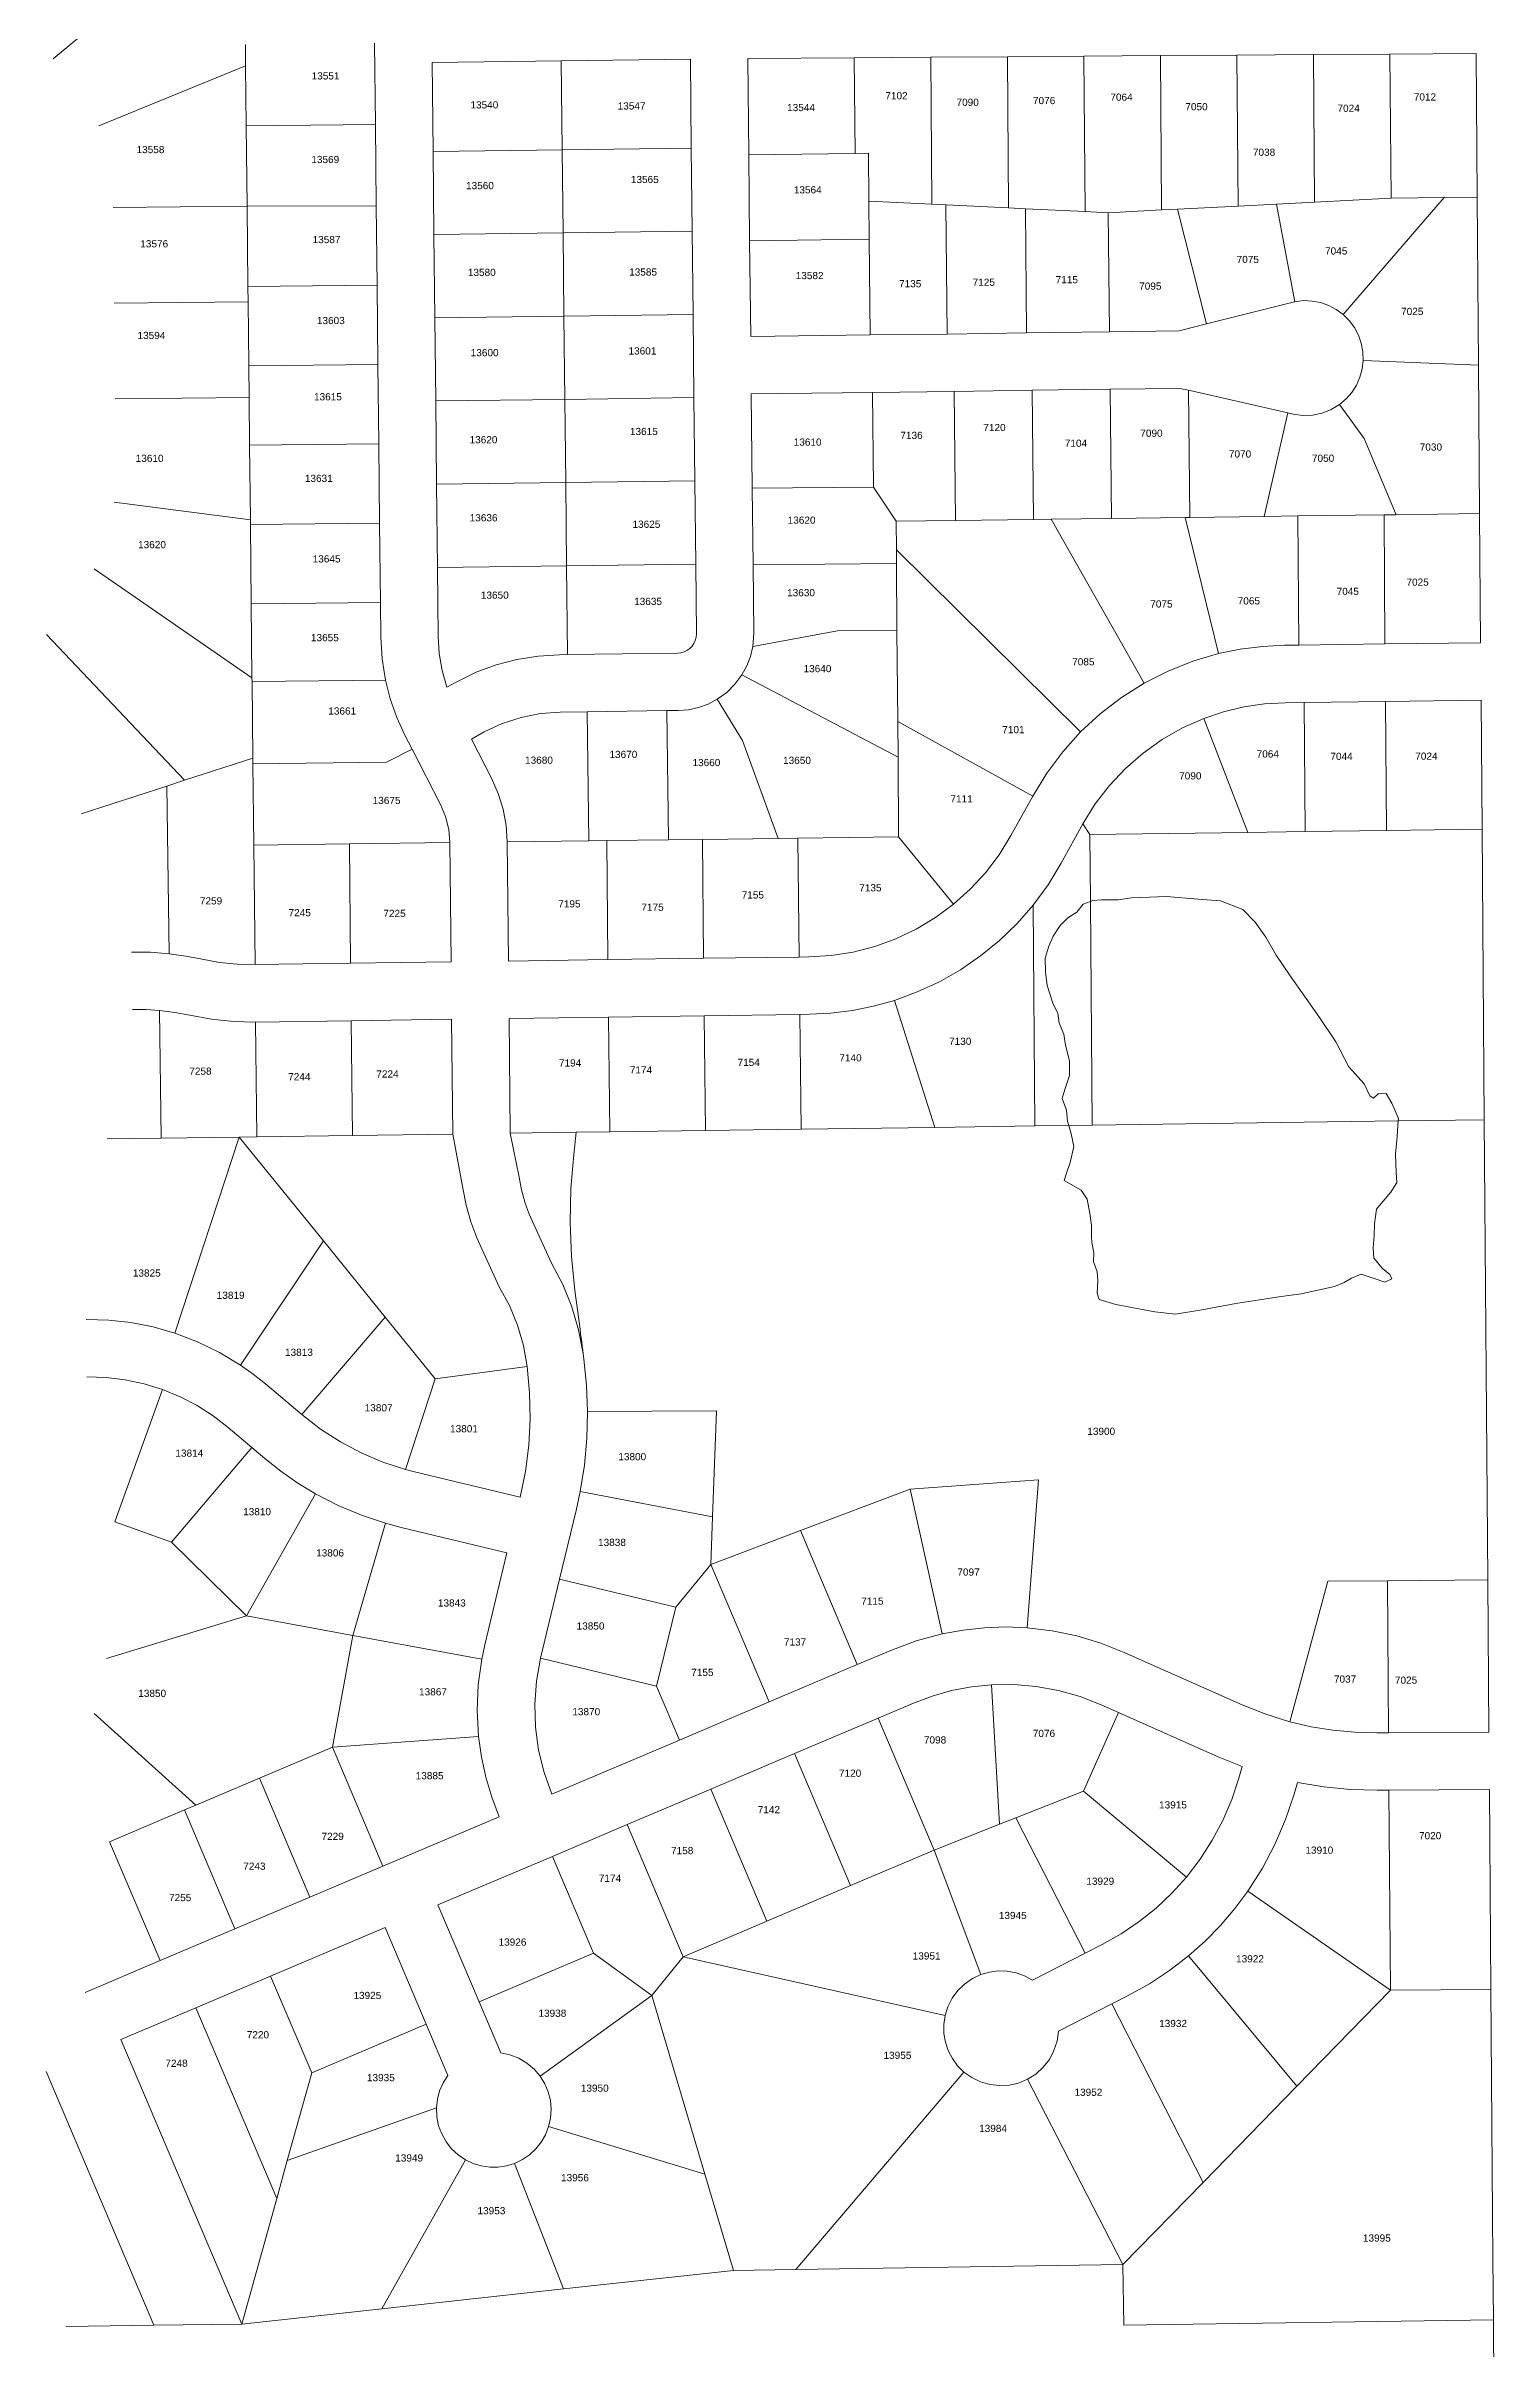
# Model space of a CAD drawing. Header units: feet. Extents: x 865220 to 2843432, y -2240498 to 970288.
# Drawn here: x 2829008 to 2830522, y 965766 to 968175 of the extents above; entities that cross this region are included whole.
import ezdxf
from ezdxf.enums import TextEntityAlignment as Align

# ---------------------------------------------------------------- set-up
doc = ezdxf.new("R2010")
doc.units = ezdxf.units.FT
doc.header["$LTSCALE"] = 0.015
doc.header["$MEASUREMENT"] = 0
doc.layers.add('Dakota County Addresses', color=7, linetype='Continuous')
doc.layers.add('Dakota County Parcels', color=7, linetype='Continuous')
doc.styles.add('Dimensions 100', font='arial.ttf')

# ---------------------------------------------------------------- blocks, each defined once
blk = doc.blocks.new('ACMAP_ANN_TEMPLATE_Dakota County Addresses')
at = {"layer": 'Dakota County Addresses', "style": 'Dimensions 100'}
blk.add_attdef('DakotaCountyAddress', text='', height=50, dxfattribs=at).set_placement((0, 0), align=Align.CENTER)

msp = doc.modelspace()

# ---------------------------------------------------------------- linework, layer by layer
at = {"layer": 'Dakota County Parcels', "lineweight": 5, "ltscale": 100}
for p, q in [((2829015.8, 968161.5), (2829215, 968328.1)), ((2829216.8, 968154.2), (2829216.6, 968176.5)), ((2829352.5, 968092.9), (2829351.6, 968177.9)), ((2829063.4, 968091.4), (2829216.8, 968154.2)), ((2829217.5, 968091.5), (2829216.8, 968154.2)), ((2829411.8, 968157.7), (2829546.8, 968159.4)), ((2829412.8, 968064.7), (2829411.8, 968157.7)), ((2829546.8, 968159.4), (2829681.7, 968161.2)), ((2829547.7, 968066.5), (2829546.8, 968159.4)), ((2829682.7, 968068.2), (2829681.7, 968161.2)), ((2829741.7, 968161.8), (2829853.1, 968162.6)), ((2829742.8, 968061.2), (2829741.7, 968161.8)), ((2829853.1, 968162.6), (2829933.1, 968163.1)), ((2829853.9, 968062.6), (2829853.1, 968162.6)), ((2829933.1, 968163.1), (2830013.1, 968163.7)), ((2829934.3, 968009.6), (2829933.1, 968163.1)), ((2830013.1, 968163.7), (2830093.1, 968164.3)), ((2830014.3, 968005.7), (2830013.1, 968163.7)), ((2830093.1, 968164.3), (2830173.1, 968164.8)), ((2830094.3, 968001.8), (2830093.1, 968164.3)), ((2830173.1, 968164.8), (2830253.1, 968165.4)), ((2830174.3, 968003.5), (2830173.1, 968164.8)), ((2830253.1, 968165.4), (2830333, 968165.9)), ((2830254.3, 968007.6), (2830253.1, 968165.4)), ((2830333, 968165.9), (2830413, 968166.5)), ((2830334.2, 968011.6), (2830333, 968165.9)), ((2830413, 968166.5), (2830503, 968167.1)), ((2830414.2, 968015.7), (2830413, 968166.5)), ((2830504.2, 968016.9), (2830503, 968167.1)), ((2829217.5, 968091.5), (2829352.5, 968092.9)), ((2829218.4, 968007.5), (2829217.5, 968091.5)), ((2829353.4, 968007.9), (2829352.5, 968092.9)), ((2829412.8, 968064.7), (2829547.7, 968066.5)), ((2829413.7, 967977.7), (2829412.8, 968064.7)), ((2829547.7, 968066.5), (2829682.7, 968068.2)), ((2829548.6, 967979.5), (2829547.7, 968066.5)), ((2829683.6, 967981.2), (2829682.7, 968068.2)), ((2829742.8, 968061.2), (2829853.9, 968062.6)), ((2829743.7, 967971.2), (2829742.8, 968061.2)), ((2829867.8, 968062.8), (2829853.9, 968062.6)), ((2829868.3, 968012.8), (2829867.8, 968062.8)), ((2829078.4, 968006), (2829218.4, 968007.5)), ((2829218.4, 968007.5), (2829353.4, 968007.9)), ((2829219.2, 967923.5), (2829218.4, 968007.5)), ((2829354.2, 967925), (2829353.4, 968007.9)), ((2829868.3, 968012.8), (2829934.3, 968009.6)), ((2829868.7, 967972.8), (2829868.3, 968012.8)), ((2829934.3, 968009.6), (2829948.6, 968008.9)), ((2829950, 967873.8), (2829948.6, 968008.9)), ((2829948.6, 968008.9), (2830014.3, 968005.7)), ((2830014.3, 968005.7), (2830031.9, 968004.8)), ((2830190.9, 968004.3), (2830254.3, 968007.6)), ((2830254.3, 968007.6), (2830294.3, 968009.6)), ((2830294.3, 968009.6), (2830334.2, 968011.6)), ((2830294.3, 968009.6), (2830313.7, 967907.6)), ((2830334.2, 968011.6), (2830414.2, 968015.7)), ((2830364.2, 967894.1), (2830469.6, 968016.4)), ((2830414.2, 968015.7), (2830469.6, 968016.4)), ((2830469.6, 968016.4), (2830504.2, 968016.9)), ((2830505.5, 967841.3), (2830504.2, 968016.9)), ((2830033.2, 967874.9), (2830031.9, 968004.8)), ((2830031.9, 968004.8), (2830094.3, 968001.8)), ((2830094.3, 968001.8), (2830118.4, 968000.6)), ((2830118.4, 968000.6), (2830174.3, 968003.5)), ((2830119.7, 967876), (2830118.4, 968000.6)), ((2830174.3, 968003.5), (2830190.9, 968004.3)), ((2830190.9, 968004.3), (2830221.4, 967884.3)), ((2829413.7, 967977.7), (2829548.6, 967979.5)), ((2829414.6, 967890.7), (2829413.7, 967977.7)), ((2829548.6, 967979.5), (2829683.6, 967981.2)), ((2829549.6, 967892.5), (2829548.6, 967979.5)), ((2829684.5, 967894.2), (2829683.6, 967981.2)), ((2829743.7, 967971.2), (2829868.7, 967972.8)), ((2829744.8, 967871.2), (2829743.7, 967971.2)), ((2829869.7, 967872.8), (2829868.7, 967972.8)), ((2829219.2, 967923.5), (2829354.2, 967925)), ((2829219.4, 967907.5), (2829219.2, 967923.5)), ((2829355.1, 967842), (2829354.2, 967925)), ((2829079.4, 967906), (2829219.4, 967907.5)), ((2829220.1, 967840.6), (2829219.4, 967907.5)), ((2829414.6, 967890.7), (2829549.6, 967892.5)), ((2829415.5, 967803.8), (2829414.6, 967890.7)), ((2829549.6, 967892.5), (2829684.5, 967894.2)), ((2829550.5, 967805.5), (2829549.6, 967892.5)), ((2829685.4, 967807.3), (2829684.5, 967894.2)), ((2830221.4, 967884.3), (2830311.7, 967907.2)), ((2830313.7, 967907.6), (2830311.7, 967907.2)), ((2829744.8, 967871.2), (2829869.7, 967872.8)), ((2829869.7, 967872.8), (2829950, 967873.8)), ((2829950, 967873.8), (2830033.2, 967874.9)), ((2830033.2, 967874.9), (2830119.7, 967876)), ((2830119.7, 967876), (2830192.6, 967877)), ((2830192.6, 967877), (2830221.4, 967884.3)), ((2829220.1, 967840.6), (2829355.1, 967842)), ((2829220.5, 967807.5), (2829220.1, 967840.6)), ((2829356, 967759), (2829355.1, 967842)), ((2830384.9, 967846.2), (2830505.5, 967841.3)), ((2830506.7, 967686.1), (2830505.5, 967841.3)), ((2829872, 967812.8), (2829957.5, 967813.9)), ((2829957.5, 967813.9), (2830038.9, 967815)), ((2829958.9, 967679), (2829957.5, 967813.9)), ((2830038.9, 967815), (2830120.4, 967816.1)), ((2830040.4, 967680), (2830038.9, 967815)), ((2830120.4, 967816.1), (2830193.4, 967817)), ((2830121.8, 967681.1), (2830120.4, 967816.1)), ((2830193.4, 967817), (2830202.4, 967815)), ((2830202.4, 967815), (2830306.1, 967791.5)), ((2830203.8, 967682.1), (2830202.4, 967815)), ((2829080.5, 967806.1), (2829220.5, 967807.5)), ((2829221, 967757.6), (2829220.5, 967807.5)), ((2829415.5, 967803.8), (2829550.5, 967805.5)), ((2829416.4, 967716.8), (2829415.5, 967803.8)), ((2829550.5, 967805.5), (2829685.4, 967807.3)), ((2829551.4, 967718.5), (2829550.5, 967805.5)), ((2829686.3, 967720.3), (2829685.4, 967807.3)), ((2829745.4, 967811.2), (2829872, 967812.8)), ((2829746.4, 967712.6), (2829745.4, 967811.2)), ((2829873, 967713.6), (2829872, 967812.8)), ((2830281.6, 967683.1), (2830306.1, 967791.5)), ((2830306.1, 967791.5), (2830311.7, 967790.2)), ((2830360.3, 967800.2), (2830386.2, 967764.7)), ((2829221, 967757.6), (2829356, 967759)), ((2829221.8, 967679.5), (2829221, 967757.6)), ((2829356.8, 967676), (2829356, 967759)), ((2830386.2, 967764.7), (2830419.4, 967684.9)), ((2829416.4, 967716.8), (2829551.4, 967718.5)), ((2829417.3, 967629.8), (2829416.4, 967716.8)), ((2829551.4, 967718.5), (2829686.3, 967720.3)), ((2829552.3, 967631.5), (2829551.4, 967718.5)), ((2829687.3, 967633.3), (2829686.3, 967720.3)), ((2829079.3, 967698.2), (2829221.8, 967679.5)), ((2829746.4, 967712.6), (2829873, 967713.6)), ((2829747.3, 967632.7), (2829746.4, 967712.6)), ((2829896.9, 967678.2), (2829873, 967713.6)), ((2829221.9, 967674.6), (2829221.8, 967679.5)), ((2829221.9, 967674.6), (2829356.8, 967676)), ((2829222.7, 967591.6), (2829221.9, 967674.6)), ((2829357.7, 967593), (2829356.8, 967676)), ((2829896.9, 967678.2), (2829958.9, 967679)), ((2829897.1, 967648.2), (2829896.9, 967678.2)), ((2829958.9, 967679), (2830040.4, 967680)), ((2830040.4, 967680), (2830058.9, 967680.3)), ((2830058.9, 967680.3), (2830121.8, 967681.1)), ((2830058.9, 967680.3), (2830156.1, 967508.7)), ((2830121.8, 967681.1), (2830199, 967682.1)), ((2830199, 967682.1), (2830233.9, 967539.7)), ((2830199, 967682.1), (2830203.8, 967682.1)), ((2830203.8, 967682.1), (2830281.6, 967683.1)), ((2830281.6, 967683.1), (2830316.8, 967683.6)), ((2830316.8, 967683.6), (2830406.8, 967684.8)), ((2830317.8, 967548.6), (2830316.8, 967683.6)), ((2830406.8, 967684.8), (2830419.4, 967684.9)), ((2830407.8, 967549.8), (2830406.8, 967684.8)), ((2830419.4, 967684.9), (2830506.7, 967686.1)), ((2830507.8, 967551.1), (2830506.7, 967686.1)), ((2829897.1, 967648.2), (2830089.7, 967457.8)), ((2829897.2, 967633.8), (2829897.1, 967648.2)), ((2829223.5, 967514.5), (2829058.6, 967628.2)), ((2829417.3, 967629.8), (2829552.3, 967631.5)), ((2829418.1, 967557.6), (2829417.3, 967629.8)), ((2829552.3, 967631.5), (2829687.3, 967633.3)), ((2829553.3, 967538.7), (2829552.3, 967631.5)), ((2829688, 967560.4), (2829687.3, 967633.3)), ((2829747.3, 967632.7), (2829897.2, 967633.8)), ((2829748, 967561), (2829747.3, 967632.7)), ((2829897.7, 967563.8), (2829897.2, 967633.8)), ((2829222.7, 967591.6), (2829357.7, 967593)), ((2829223.5, 967514.5), (2829222.7, 967591.6)), ((2829358.1, 967557), (2829357.7, 967593)), ((2829008.7, 967559.6), (2829153, 967407.3)), ((2829747, 967547.3), (2829835.5, 967563.4)), ((2829747, 967547.3), (2829748, 967561)), ((2829835.5, 967563.4), (2829897.7, 967563.8)), ((2829898.5, 967468.6), (2829897.7, 967563.8)), ((2830302.7, 967548.4), (2830317.8, 967548.6)), ((2830317.8, 967548.6), (2830407.8, 967549.8)), ((2830407.8, 967549.8), (2830507.8, 967551.1)), ((2829544.9, 967538.6), (2829553.3, 967538.7)), ((2829553.3, 967538.7), (2829668.3, 967540.2)), ((2829223.6, 967510.6), (2829223.5, 967514.5)), ((2829223.6, 967510.6), (2829363, 967512.1)), ((2829224.4, 967430.6), (2829223.6, 967510.6)), ((2829427.1, 967504.7), (2829437.5, 967510.4)), ((2829735.6, 967517.4), (2829898.8, 967431.5)), ((2829545.7, 967478.6), (2829574, 967479)), ((2829574, 967479), (2829657, 967480.1)), ((2829575.7, 967344), (2829574, 967479)), ((2829657, 967480.1), (2829669.1, 967480.2)), ((2829658.7, 967345.1), (2829657, 967480.1)), ((2829709.8, 967492), (2829736.3, 967448.8)), ((2830303.5, 967488.4), (2830323.3, 967488.7)), ((2830323.3, 967488.7), (2830408.3, 967489.8)), ((2830324.3, 967353.7), (2830323.3, 967488.7)), ((2830408.3, 967489.8), (2830508.3, 967491.1)), ((2830409.3, 967354.8), (2830408.3, 967489.8)), ((2830509.3, 967356.1), (2830508.3, 967491.1)), ((2829383.3, 967454.6), (2829390.9, 967439.8)), ((2829452.9, 967450.4), (2829466.3, 967457.8)), ((2829898.8, 967431.5), (2829898.5, 967468.6)), ((2829898.5, 967468.6), (2830039.6, 967390.8)), ((2830218.4, 967472), (2830264.3, 967352.9)), ((2829153, 967407.3), (2829224.4, 967430.6)), ((2829224.5, 967424.6), (2829224.4, 967430.6)), ((2829364.2, 967426.1), (2829390.9, 967439.8)), ((2829390.9, 967439.8), (2829420.5, 967382)), ((2829452.9, 967450.4), (2829473.9, 967409.4)), ((2829736.3, 967448.8), (2829773.4, 967346.6)), ((2829899.4, 967348.2), (2829898.8, 967431.5)), ((2829134.5, 967401.3), (2829153, 967407.3)), ((2829224.5, 967424.6), (2829364.2, 967426.1)), ((2829225.4, 967339.5), (2829224.5, 967424.6)), ((2829044.9, 967372.1), (2829134.5, 967401.3)), ((2829137, 967226), (2829134.5, 967401.3)), ((2830016.8, 967349.5), (2830039.6, 967390.8)), ((2830069.3, 967320.5), (2830092.1, 967361.8)), ((2830092.1, 967361.8), (2830099.4, 967350.8)), ((2830409.3, 967354.8), (2830509.3, 967356.1)), ((2830511.6, 967052.5), (2830509.3, 967356.1)), ((2829225.4, 967339.5), (2829325.3, 967340.8)), ((2829226.7, 967214.6), (2829225.4, 967339.5)), ((2829325.3, 967340.8), (2829430.3, 967342.1)), ((2829326.6, 967216), (2829325.3, 967340.8)), ((2829431.6, 967217.5), (2829430.3, 967342.1)), ((2829490.3, 967342.9), (2829575.7, 967344)), ((2829491.6, 967218.3), (2829490.3, 967342.9)), ((2829575.7, 967344), (2829594.3, 967344.3)), ((2829594.3, 967344.3), (2829658.7, 967345.1)), ((2829595.6, 967219.8), (2829594.3, 967344.3)), ((2829658.7, 967345.1), (2829694.3, 967345.5)), ((2829694.3, 967345.5), (2829773.4, 967346.6)), ((2829695.6, 967221.2), (2829694.3, 967345.5)), ((2829773.4, 967346.6), (2829794.2, 967346.8)), ((2829794.2, 967346.8), (2829899.4, 967348.2)), ((2829795.5, 967222.5), (2829794.2, 967346.8)), ((2829899.4, 967348.2), (2829956.8, 967277.7)), ((2830099.4, 967350.8), (2830264.3, 967352.9)), ((2830264.3, 967352.9), (2830324.3, 967353.7)), ((2830324.3, 967353.7), (2830409.3, 967354.8)), ((2830041.7, 967046), (2830039.9, 967276.7)), ((2829226.7, 967214.6), (2829326.6, 967216)), ((2829326.6, 967216), (2829431.6, 967217.5)), ((2829491.6, 967218.3), (2829595.6, 967219.8)), ((2829595.6, 967219.8), (2829695.6, 967221.2)), ((2829695.6, 967221.2), (2829795.5, 967222.5)), ((2829795.5, 967222.5), (2829805.4, 967222.7)), ((2829128.6, 967033.2), (2829126.7, 967166.7)), ((2829895, 967177.2), (2829937.4, 967044.5)), ((2829227.3, 967154.6), (2829327.3, 967156)), ((2829228.5, 967034.7), (2829227.3, 967154.6)), ((2829327.3, 967156), (2829432.2, 967157.5)), ((2829328.5, 967036), (2829327.3, 967156)), ((2829433.5, 967037.5), (2829432.2, 967157.5)), ((2829492.2, 967158.3), (2829596.2, 967159.8)), ((2829493.5, 967038.3), (2829492.2, 967158.3)), ((2829596.2, 967159.8), (2829696.2, 967161.2)), ((2829597.5, 967039.8), (2829596.2, 967159.8)), ((2829696.2, 967161.2), (2829796.2, 967162.6)), ((2829697.4, 967041.2), (2829696.2, 967161.2)), ((2829796.2, 967162.6), (2829806.2, 967162.7)), ((2829797.4, 967042.6), (2829796.2, 967162.6)), ((2829697.4, 967041.2), (2829797.4, 967042.6)), ((2829797.4, 967042.6), (2829937.4, 967044.5)), ((2829937.4, 967044.5), (2830041.7, 967046)), ((2830515.2, 966571.4), (2830511.6, 967052.5)), ((2829072, 967032.5), (2829128.6, 967033.2)), ((2829128.6, 967033.2), (2829210, 967034.4)), ((2829142.7, 966829.5), (2829210, 967034.4)), ((2829210, 967034.4), (2829228.5, 967034.7)), ((2829210, 967034.4), (2829298.2, 966925.7)), ((2829228.5, 967034.7), (2829328.5, 967036)), ((2829328.5, 967036), (2829433.5, 967037.5)), ((2829433.5, 967037.5), (2829444, 966981.1)), ((2829493.5, 967038.3), (2829562.4, 967039.3)), ((2829493.5, 967038.3), (2829502.9, 966992.5)), ((2829559.8, 967016.2), (2829562.4, 967039.3)), ((2829562.4, 967039.3), (2829597.5, 967039.8)), ((2829597.5, 967039.8), (2829697.4, 967041.2)), ((2829513.3, 966953.7), (2829536.5, 966902.7)), ((2829211.6, 966796), (2829298.2, 966925.7)), ((2829298.2, 966925.7), (2829362.7, 966846)), ((2829458.7, 966928.9), (2829481.9, 966877.8)), ((2829561, 966874.1), (2829566.4, 966833.4)), ((2829275.7, 966744.2), (2829362.7, 966846)), ((2829362.7, 966846), (2829414.9, 966781.7)), ((2829566.4, 966833.4), (2829567, 966829)), ((2829567, 966829), (2829567.6, 966824.5)), ((2829567.6, 966824.5), (2829568.2, 966820.1)), ((2829568.2, 966820.1), (2829568.7, 966815.6)), ((2829568.7, 966815.6), (2829569.3, 966811.2)), ((2829569.8, 966807.7), (2829570.5, 966802.3)), ((2829383.8, 966687), (2829414.9, 966781.7)), ((2829414.9, 966781.7), (2829511, 966794.4)), ((2829080.1, 966632.1), (2829129.8, 966770.5)), ((2829237.5, 966776.5), (2829275.7, 966744.2)), ((2829198.7, 966730.7), (2829223.2, 966710)), ((2829574.2, 966747.4), (2829709.2, 966748)), ((2829709.2, 966748), (2829705, 966637.4)), ((2829139.2, 966610.8), (2829223.2, 966710)), ((2829223.2, 966710), (2829236.9, 966698.4)), ((2829383.8, 966687), (2829393.5, 966684.5)), ((2829393.5, 966684.5), (2829503.9, 966658)), ((2829217.8, 966533.8), (2829290, 966661.4)), ((2829562.2, 966644), (2829566.5, 966663.9)), ((2829566.5, 966663.9), (2829705, 966637.4)), ((2829796.7, 966622.9), (2829911.4, 966666.3)), ((2829911.4, 966666.3), (2830045.5, 966675.9)), ((2829911.4, 966666.3), (2829944.9, 966515)), ((2830033.9, 966521.3), (2830045.5, 966675.9)), ((2829545, 966572.2), (2829562.2, 966644)), ((2829705, 966637.4), (2829703.1, 966587.5)), ((2829080.1, 966632.1), (2829139.2, 966610.8)), ((2829139.2, 966610.8), (2829217.8, 966533.8)), ((2829328.8, 966513.4), (2829363, 966630.6)), ((2829363, 966630.6), (2829379.5, 966626.2)), ((2829379.5, 966626.2), (2829489.9, 966599.7)), ((2829703.1, 966587.5), (2829796.7, 966622.9)), ((2829796.7, 966622.9), (2829856.1, 966482.9)), ((2829466.8, 966503.5), (2829489.9, 966599.7)), ((2829703.1, 966587.5), (2829666.4, 966543.1)), ((2829703.1, 966587.5), (2829764.1, 966443.8)), ((2829525.2, 966489.5), (2829545, 966572.2)), ((2829545, 966572.2), (2829666.4, 966543.1)), ((2830308.3, 966423.2), (2830347.9, 966570.1)), ((2830347.9, 966570.1), (2830410.3, 966570.6)), ((2830410.3, 966570.6), (2830515.2, 966571.4)), ((2830411.5, 966411.6), (2830410.3, 966570.6)), ((2830516.5, 966412.4), (2830515.2, 966571.4)), ((2829666.4, 966543.1), (2829646.5, 966460.4)), ((2829071.5, 966489.3), (2829217.8, 966533.8)), ((2829217.8, 966533.8), (2829328.8, 966513.4)), ((2829307.6, 966396.6), (2829328.8, 966513.4)), ((2829328.8, 966513.4), (2829463.7, 966488.5)), ((2829466.8, 966503.5), (2829463.7, 966488.5)), ((2829525.2, 966489.5), (2829646.5, 966460.4)), ((2829856.1, 966482.9), (2829891.3, 966497.8)), ((2830135.3, 966495.7), (2830258.6, 966440.9)), ((2829764.1, 966443.8), (2829856.1, 966482.9)), ((2829646.5, 966460.4), (2829670.5, 966404)), ((2829670.5, 966404), (2829764.1, 966443.8)), ((2829878, 966427), (2829914.8, 966442.6)), ((2830005, 966316), (2829996.4, 966461.8)), ((2830111, 966440.9), (2830129.2, 966432.8)), ((2829058.6, 966431.7), (2829164.9, 966336)), ((2829790.6, 966389.9), (2829878, 966427)), ((2829878, 966427), (2829936.6, 966288.9)), ((2830092.6, 966350.6), (2830129.2, 966432.8)), ((2830129.2, 966432.8), (2830234.2, 966386)), ((2829231.2, 966364.1), (2829307.6, 966396.6)), ((2829307.6, 966396.6), (2829460.3, 966407.9)), ((2829307.6, 966396.6), (2829360.3, 966272.3)), ((2829537, 966347.4), (2829670.5, 966404)), ((2830399.3, 966411.5), (2830411.5, 966411.6)), ((2830411.5, 966411.6), (2830516.5, 966412.4)), ((2829703.1, 966352.7), (2829790.6, 966389.9)), ((2829849.2, 966251.8), (2829790.6, 966389.9)), ((2830234.2, 966386), (2830258.5, 966376.2)), ((2830255, 966364.1), (2830258.5, 966376.2)), ((2829164.9, 966336), (2829231.2, 966364.1)), ((2829231.2, 966364.1), (2829283.9, 966239.9)), ((2829615.7, 966315.6), (2829703.1, 966352.7)), ((2829703.1, 966352.7), (2829761.8, 966214.7)), ((2830022.1, 966322.7), (2830092.6, 966350.6)), ((2830092.6, 966350.6), (2830200.2, 966260.7)), ((2830312.7, 966347.6), (2830316.2, 966359.7)), ((2830399.8, 966351.5), (2830411.9, 966351.6)), ((2830411.9, 966351.6), (2830516.9, 966352.4)), ((2830413.5, 966142.6), (2830411.9, 966351.6)), ((2830518.5, 966143.4), (2830516.9, 966352.4)), ((2829074.7, 966297.7), (2829152.9, 966330.9)), ((2829152.9, 966330.9), (2829164.9, 966336)), ((2829152.9, 966330.9), (2829205.7, 966206.7)), ((2829360.3, 966272.3), (2829481.8, 966323.9)), ((2830005, 966316), (2830022.1, 966322.7)), ((2830022.1, 966322.7), (2830094.4, 966181.3)), ((2829074.7, 966297.7), (2829127.5, 966173.4)), ((2829537.5, 966282.4), (2829615.7, 966315.6)), ((2829674.3, 966177.5), (2829615.7, 966315.6)), ((2829936.6, 966288.9), (2830005, 966316)), ((2829283.9, 966239.9), (2829360.3, 966272.3)), ((2829417.8, 966231.6), (2829537.5, 966282.4)), ((2829537.5, 966282.4), (2829580.5, 966181.1)), ((2829849.2, 966251.8), (2829936.6, 966288.9)), ((2829936.6, 966288.9), (2829985.5, 966158.9)), ((2829761.8, 966214.7), (2829849.2, 966251.8)), ((2829205.7, 966206.7), (2829283.9, 966239.9)), ((2829417.8, 966231.6), (2829460.8, 966130.3)), ((2830264.6, 966246.2), (2830413.5, 966142.6)), ((2829127.5, 966173.4), (2829205.7, 966206.7)), ((2829243, 966157.3), (2829362.6, 966208.1)), ((2829362.6, 966208.1), (2829405.6, 966106.9)), ((2829761.8, 966214.7), (2829674.3, 966177.5)), ((2829460.8, 966130.3), (2829580.5, 966181.1)), ((2829580.5, 966181.1), (2829641.3, 966137.1)), ((2829641.3, 966137.1), (2829674.3, 966177.5)), ((2829674.3, 966177.5), (2829948, 966115.9)), ((2830039.2, 966153.1), (2830094.4, 966181.3)), ((2830094.4, 966181.3), (2830112.2, 966190.4)), ((2830202.5, 966178.6), (2830315.8, 966042.3)), ((2829049.2, 966140.2), (2829127.5, 966173.4)), ((2829164.7, 966124.1), (2829243, 966157.3)), ((2829243, 966157.3), (2829285.9, 966056.1)), ((2829460.8, 966130.3), (2829483.5, 966076.9)), ((2829524.8, 966052.6), (2829641.3, 966137.1)), ((2829641.3, 966137.1), (2829697, 965950.2)), ((2830066.5, 966099.7), (2830122.2, 966128.1)), ((2830122.2, 966128.1), (2830139.5, 966137)), ((2830122.2, 966128.1), (2830217.6, 965941.6)), ((2830413.5, 966142.6), (2830315.8, 966042.3)), ((2830413.5, 966142.6), (2830518.5, 966143.4)), ((2830520.7, 965861.4), (2830518.5, 966143.4)), ((2829086.5, 966090.9), (2829164.7, 966124.1)), ((2829164.7, 966124.1), (2829249.4, 965924.8)), ((2829285.9, 966056.1), (2829405.6, 966106.9)), ((2829405.6, 966106.9), (2829428.3, 966053.5)), ((2829086.5, 966090.9), (2829212.8, 965793.5)), ((2829008.3, 966057.6), (2829121, 965792.2)), ((2829260.4, 965964.6), (2829285.9, 966056.1)), ((2829791.9, 965850.5), (2829967.7, 966057)), ((2830034, 966049.4), (2830133.8, 965855.7)), ((2830217.6, 965941.6), (2830315.8, 966042.3)), ((2829260.4, 965964.6), (2829416.2, 966019.4)), ((2829533.6, 965999.9), (2829697, 965950.2)), ((2829249.4, 965924.8), (2829260.4, 965964.6)), ((2829359.2, 965809.5), (2829446.8, 965965.1)), ((2829498, 965961.5), (2829549, 965830.2)), ((2829697, 965950.2), (2829726.9, 965849.6)), ((2830133.8, 965855.7), (2830217.6, 965941.6)), ((2829212.8, 965793.5), (2829249.4, 965924.8)), ((2829549, 965830.2), (2829726.9, 965849.6)), ((2829726.9, 965849.6), (2829791.9, 965850.5)), ((2829791.9, 965850.5), (2830133.8, 965855.7)), ((2830133.8, 965855.7), (2830134.8, 965792.3)), ((2830520.7, 965861.4), (2830521.2, 965798.1)), ((2829359.2, 965809.5), (2829549, 965830.2)), ((2829029.2, 965790.8), (2829121, 965792.2)), ((2829121, 965792.2), (2829212.8, 965793.5)), ((2829212.8, 965793.5), (2829359.2, 965809.5)), ((2830521.2, 965798.1), (2830134.8, 965792.3))]:
    msp.add_line(p, q, dxfattribs=at)
for points in [[(2830364.2, 967894.1), (2830356.9, 967899.5), (2830349, 967903.7), (2830340.5, 967906.6), (2830331.7, 967908.3), (2830322.7, 967908.7), (2830313.7, 967907.6)], [(2830384.9, 967846.2), (2830384.6, 967855.2), (2830383, 967864.1), (2830380, 967872.6), (2830375.8, 967880.5), (2830370.5, 967887.8), (2830364.2, 967894.1)], [(2830360.3, 967800.2), (2830367.2, 967806), (2830373.1, 967812.8), (2830377.9, 967820.4), (2830381.5, 967828.6), (2830383.9, 967837.3), (2830384.9, 967846.2)], [(2830311.7, 967790.2), (2830321.8, 967788.8), (2830332, 967789.1), (2830342.1, 967791.2), (2830351.6, 967794.9), (2830360.3, 967800.2)], [(2829358.1, 967557), (2829359.4, 967534.4), (2829363, 967512.1)], [(2829418.1, 967557.6), (2829419.2, 967539.7), (2829422.2, 967522), (2829427.1, 967504.7)], [(2829668.3, 967540.2), (2829671.7, 967540.5), (2829675.1, 967541.5), (2829678.2, 967543), (2829681.1, 967545), (2829683.5, 967547.5), (2829685.5, 967550.4), (2829686.9, 967553.6), (2829687.8, 967556.9), (2829688, 967560.4)], [(2830302.7, 967548.4), (2830279.6, 967547.2), (2830256.6, 967544.3), (2830233.9, 967539.7)], [(2829544.9, 967538.6), (2829522.5, 967537.2), (2829500.4, 967533.7), (2829478.7, 967528), (2829457.7, 967520.2), (2829437.5, 967510.4)], [(2829735.6, 967517.4), (2829740.7, 967526.8), (2829744.5, 967536.8), (2829747, 967547.3)], [(2830233.9, 967539.7), (2830207.1, 967531.8), (2830181.1, 967521.4), (2830156.1, 967508.7)], [(2829363, 967512.1), (2829368.1, 967492.3), (2829374.9, 967473.1), (2829383.3, 967454.6)], [(2829709.8, 967492), (2829719.7, 967499.1), (2829728.3, 967507.7), (2829735.6, 967517.4)], [(2830156.1, 967508.7), (2830132.5, 967493.8), (2830110.2, 967476.8), (2830089.7, 967457.8)], [(2829545.7, 967478.6), (2829525, 967477.1), (2829504.7, 967473.1), (2829485, 967466.6), (2829466.3, 967457.8)], [(2829669.1, 967480.2), (2829679.8, 967481.1), (2829690.2, 967483.4), (2829700.3, 967487), (2829709.8, 967492)], [(2830303.5, 967488.4), (2830281.7, 967487.2), (2830260.2, 967484), (2830239, 967478.9), (2830218.4, 967472)], [(2830089.7, 967457.8), (2830070.9, 967437), (2830054.2, 967414.6), (2830039.6, 967390.8)], [(2830218.4, 967472), (2830196, 967462.1), (2830174.8, 967450), (2830154.9, 967435.8), (2830136.5, 967419.8), (2830119.8, 967402), (2830104.9, 967382.6), (2830092.1, 967361.8)], [(2829490.3, 967342.9), (2829489.1, 967360.1), (2829486, 967377.1), (2829480.9, 967393.6), (2829473.9, 967409.4)], [(2829430.3, 967342.1), (2829429.1, 967355.9), (2829425.8, 967369.3), (2829420.5, 967382)], [(2829956.8, 967277.7), (2829974.3, 967293.4), (2829990.2, 967310.7), (2830004.4, 967329.5), (2830016.8, 967349.5)], [(2830101.7, 967046.8), (2830099.9, 967280.7), (2830099.4, 967350.8)], [(2830039.9, 967276.7), (2830055.6, 967298), (2830069.3, 967320.5)], [(2830179.4, 967285.7), (2830212.4, 967283.2), (2830235.8, 967281.3), (2830259.3, 967272.4), (2830272.2, 967259), (2830283.2, 967243.3), (2830294.1, 967224.5), (2830308.8, 967202.8), (2830325.5, 967179.2), (2830339.5, 967159.4), (2830356.3, 967134), (2830370.1, 967107.7), (2830385.9, 967090.1), (2830391.9, 967077.3), (2830395.7, 967075), (2830400.6, 967079.5), (2830409.2, 967080), (2830415.1, 967069.8), (2830421.9, 967053.9), (2830421.7, 967051.3), (2830420.7, 967034.9), (2830418.8, 967016.5), (2830419.5, 966997.3), (2830420.2, 966986.7), (2830413.8, 966976.8), (2830403.9, 966964.9), (2830399, 966959), (2830396.8, 966943.5), (2830396.6, 966931), (2830395.4, 966918.7), (2830396.3, 966907.9), (2830405.1, 966896.9), (2830412.9, 966890.7), (2830414.9, 966886), (2830407.7, 966882.8), (2830396.5, 966886.4), (2830382.8, 966891.2), (2830372.8, 966886.9), (2830365.2, 966882.3), (2830355, 966878), (2830320.1, 966870.6), (2830297, 966867.3), (2830251.8, 966860.4), (2830216.2, 966853.7), (2830188.9, 966849.3), (2830167.2, 966851.8), (2830126.3, 966859.4), (2830109.2, 966864.7), (2830107, 966871), (2830107.6, 966884.3), (2830106.9, 966893.5), (2830103, 966904.1), (2830103.4, 966913.5), (2830101.4, 966924.2), (2830101.1, 966930.5), (2830101.2, 966942.2), (2830099.3, 966954.3), (2830096.6, 966969.4), (2830090.1, 966978.8), (2830072.6, 966989), (2830074.5, 966995.5), (2830078.7, 967007.9), (2830082.4, 967024.4), (2830079.9, 967037.8), (2830077.3, 967046.5), (2830075.9, 967051.1), (2830075, 967062.6), (2830070.2, 967074.6), (2830073, 967084), (2830078, 967098.6), (2830077.9, 967114.2), (2830073.7, 967130.4), (2830072, 967141.8), (2830067.4, 967153.5), (2830066, 967163.7), (2830060.9, 967173.4), (2830054.6, 967192.9), (2830052.8, 967206.9), (2830052.7, 967221.2), (2830056.4, 967233.8), (2830061, 967244.3), (2830068.3, 967255.5), (2830076.4, 967263.4), (2830085.6, 967269.6), (2830092.2, 967277.7), (2830099.9, 967280.7), (2830102, 967281.5), (2830111.4, 967282.5), (2830128.8, 967282.3), (2830142.8, 967284.4), (2830152.6, 967284.8), (2830179.4, 967285.7)], [(2829805.4, 967222.7), (2829828.8, 967224.1), (2829851.9, 967227.8), (2829874.6, 967233.7), (2829896.6, 967241.7), (2829917.8, 967251.7), (2829937.9, 967263.8), (2829956.8, 967277.7)], [(2829895, 967177.2), (2829918.9, 967186), (2829942, 967196.7), (2829964.1, 967209.3), (2829985.1, 967223.7), (2830004.8, 967239.8), (2830023.2, 967257.5), (2830039.9, 967276.7)], [(2829137, 967226), (2829117.3, 967227.5), (2829097.7, 967227.8)], [(2829171.5, 967220.3), (2829154.3, 967223.6), (2829137, 967226)], [(2829171.5, 967220.3), (2829189.7, 967217), (2829208.1, 967215.1), (2829226.7, 967214.6)], [(2829126.7, 967166.7), (2829112.6, 967167.6), (2829098.5, 967167.8)], [(2829158.6, 967161.7), (2829142.7, 967164.7), (2829126.7, 967166.7)], [(2829806.2, 967162.7), (2829828.7, 967163.9), (2829851.1, 967166.7), (2829873.2, 967171.1), (2829895, 967177.2)], [(2829158.6, 967161.7), (2829181.3, 967157.6), (2829204.2, 967155.3), (2829227.3, 967154.6)], [(2830041.7, 967046), (2830077.3, 967046.5), (2830101.7, 967046.8)], [(2830101.7, 967046.8), (2830421.7, 967051.3), (2830511.6, 967052.5)], [(2829559.8, 967016.2), (2829556.8, 966980.7), (2829556.1, 966945.1), (2829557.5, 966909.5), (2829561, 966874.1)], [(2829444, 966981.1), (2829447.4, 966963.3), (2829452.3, 966945.8), (2829458.7, 966928.9)], [(2829502.9, 966992.5), (2829505.2, 966979.3), (2829508.7, 966966.3), (2829513.3, 966953.7)], [(2829570.5, 966802.3), (2829569.7, 966808.2), (2829564.9, 966832.9), (2829557.8, 966857), (2829548.3, 966880.4), (2829536.5, 966902.7)], [(2829511, 966794.4), (2829507.2, 966816.3), (2829501, 966837.7), (2829492.5, 966858.3), (2829481.9, 966877.8)], [(2829142.7, 966829.5), (2829120.1, 966835.9), (2829097, 966840.4), (2829073.7, 966843), (2829050.2, 966843.7)], [(2829211.6, 966796), (2829189.7, 966809.2), (2829166.6, 966820.4), (2829142.7, 966829.5)], [(2829569.3, 966811.2), (2829569.7, 966808.2), (2829569.8, 966807.7)], [(2829574.2, 966747.4), (2829573.2, 966774.9), (2829570.5, 966802.2), (2829570.5, 966802.3)], [(2829129.8, 966770.5), (2829110.7, 966776.4), (2829091, 966780.6), (2829071.1, 966783.1), (2829051, 966783.7)], [(2829237.5, 966776.5), (2829224.8, 966786.6), (2829211.6, 966796)], [(2829503.9, 966658), (2829509.3, 966684.9), (2829512.8, 966712.2), (2829514.2, 966739.6), (2829513.6, 966767.1), (2829511, 966794.4)], [(2829198.7, 966730.7), (2829182.9, 966742.9), (2829166.1, 966753.7), (2829148.3, 966762.9), (2829129.8, 966770.5)], [(2829275.7, 966744.2), (2829295.1, 966729.1), (2829315.9, 966715.7), (2829337.6, 966704.2), (2829360.3, 966694.6), (2829383.8, 966687)], [(2829566.5, 966663.9), (2829570.9, 966691.5), (2829573.4, 966719.4), (2829574.2, 966747.4)], [(2829236.9, 966698.4), (2829253.8, 966685), (2829271.5, 966672.6), (2829290, 966661.4)], [(2829290, 966661.4), (2829313.5, 966649.3), (2829337.9, 966639), (2829363, 966630.6)], [(2829944.9, 966515), (2829917.7, 966507.6), (2829891.3, 966497.8)], [(2830033.9, 966521.3), (2830011.5, 966522.2), (2829989.2, 966521.4), (2829966.9, 966519), (2829944.9, 966515)], [(2830135.3, 966495.7), (2830110.9, 966505.4), (2830085.7, 966512.9), (2830060, 966518.2), (2830033.9, 966521.3)], [(2829463.7, 966488.5), (2829460, 966461.8), (2829458.9, 966434.8), (2829460.3, 966407.9)], [(2829525.2, 966489.5), (2829520.8, 966465.7), (2829519, 966441.6), (2829519.7, 966417.5), (2829523, 966393.5), (2829528.8, 966370.1), (2829537, 966347.4)], [(2829996.4, 966461.8), (2829975.5, 966459.6), (2829954.8, 966455.7), (2829934.5, 966450), (2829914.8, 966442.6)], [(2830111, 966440.9), (2830089.1, 966449.4), (2830066.4, 966455.8), (2830043.3, 966460), (2830019.9, 966462), (2829996.4, 966461.8)], [(2830258.6, 966440.9), (2830283.1, 966431.1), (2830308.3, 966423.2)], [(2830308.3, 966423.2), (2830330.7, 966418), (2830353.4, 966414.3), (2830376.3, 966412.1), (2830399.3, 966411.5)], [(2829460.3, 966407.9), (2829463.3, 966386.3), (2829467.9, 966365.1), (2829474.1, 966344.2), (2829481.8, 966323.9)], [(2830200.2, 966260.7), (2830214.6, 966279.4), (2830227.3, 966299.2), (2830238.4, 966320), (2830247.6, 966341.7), (2830255, 966364.1)], [(2830264.6, 966246.2), (2830279.7, 966270), (2830292.8, 966294.9), (2830303.9, 966320.9), (2830312.7, 966347.6)], [(2830316.2, 966359.7), (2830343.8, 966355), (2830371.7, 966352.3), (2830399.8, 966351.5)], [(2830112.2, 966190.4), (2830132, 966201.5), (2830150.8, 966214.2), (2830168.5, 966228.4), (2830185, 966243.9), (2830200.2, 966260.7)], [(2830202.5, 966178.6), (2830219.7, 966193.9), (2830235.8, 966210.3), (2830250.8, 966227.8), (2830264.6, 966246.2)], [(2830139.5, 966137), (2830161.5, 966149.3), (2830182.6, 966163.2), (2830202.5, 966178.6)], [(2829985.5, 966158.9), (2829976.5, 966154.6), (2829968.4, 966149), (2829961.3, 966142.1), (2829955.5, 966134.1), (2829951, 966125.3), (2829948, 966115.9)], [(2830039.2, 966153.1), (2830031, 966157.5), (2830022.2, 966160.6), (2830013, 966162.4), (2830003.7, 966162.6), (2829994.4, 966161.5), (2829985.5, 966158.9)], [(2829948, 966115.9), (2829946.7, 966106.7), (2829946.8, 966097.4), (2829948.3, 966088.2), (2829951.3, 966079.4), (2829955.6, 966071.1), (2829961.1, 966063.6), (2829967.7, 966057)], [(2830034, 966049.4), (2830042.8, 966054.9), (2830050.6, 966061.9), (2830057, 966070.2), (2830061.8, 966079.4), (2830065, 966089.3), (2830066.5, 966099.7)], [(2829524.8, 966052.6), (2829518.4, 966060), (2829510.8, 966066.4), (2829502.3, 966071.4), (2829493.1, 966074.9), (2829483.5, 966076.9)], [(2829967.7, 966057), (2829975.9, 966051.2), (2829985, 966046.7), (2829994.7, 966043.9), (2830004.7, 966042.8), (2830014.8, 966043.3), (2830024.7, 966045.5), (2830034, 966049.4)], [(2829428.3, 966053.5), (2829423.3, 966045.7), (2829419.6, 966037.4), (2829417.3, 966028.5), (2829416.2, 966019.4)], [(2829533.6, 965999.9), (2829535.6, 966008.9), (2829536.2, 966018.1), (2829535.4, 966027.3), (2829533.1, 966036.2), (2829529.6, 966044.7), (2829524.8, 966052.6)], [(2829416.2, 966019.4), (2829416.6, 966010.1), (2829418.5, 966000.9), (2829421.8, 965992.2), (2829426.3, 965984), (2829432.1, 965976.7), (2829439, 965970.3), (2829446.8, 965965.1)], [(2829498, 965961.5), (2829506.1, 965965.4), (2829513.6, 965970.4), (2829520.2, 965976.6), (2829525.8, 965983.6), (2829530.3, 965991.5), (2829533.6, 965999.9)], [(2829446.8, 965965.1), (2829454.8, 965961.3), (2829463.2, 965958.8), (2829472, 965957.5), (2829480.8, 965957.6), (2829489.5, 965958.9), (2829498, 965961.5)], [(2830521.2, 965798.1), (2830521.3, 965788.3), (2830521.7, 965738.3)]]:
    msp.add_lwpolyline(points, dxfattribs=at)

# ---------------------------------------------------------------- block references
at = {"layer": 'Dakota County Addresses', "lineweight": 5, "ltscale": 100, "xscale": 0.15, "yscale": 0.15, "zscale": 0.15}
for p, values in [((2829300.4, 968139.9), {'DakotaCountyAddress': '13551'}), ((2829897.2, 968119.2), {'DakotaCountyAddress': '7102'}), ((2829466.4, 968109.6), {'DakotaCountyAddress': '13540'}), ((2829620.3, 968108.5), {'DakotaCountyAddress': '13547'}), ((2829797.4, 968106.8), {'DakotaCountyAddress': '13544'}), ((2829971.6, 968112.3), {'DakotaCountyAddress': '7090'}), ((2830051.5, 968114.1), {'DakotaCountyAddress': '7076'}), ((2830132.4, 968117.7), {'DakotaCountyAddress': '7064'}), ((2830210.8, 968107.7), {'DakotaCountyAddress': '7050'}), ((2830369.8, 968106.1), {'DakotaCountyAddress': '7024'}), ((2830449.6, 968117.9), {'DakotaCountyAddress': '7012'}), ((2829117.4, 968062.9), {'DakotaCountyAddress': '13558'}), ((2829300.1, 968052.5), {'DakotaCountyAddress': '13569'}), ((2830281.4, 968060.1), {'DakotaCountyAddress': '7038'}), ((2829461.8, 968025.2), {'DakotaCountyAddress': '13560'}), ((2829634.1, 968031.6), {'DakotaCountyAddress': '13565'}), ((2829804.4, 968020.8), {'DakotaCountyAddress': '13564'}), ((2829121.3, 967964.4), {'DakotaCountyAddress': '13576'}), ((2829301.4, 967968.8), {'DakotaCountyAddress': '13587'}), ((2830356.8, 967956.9), {'DakotaCountyAddress': '7045'}), ((2829463.7, 967934.5), {'DakotaCountyAddress': '13580'}), ((2829632.3, 967934.9), {'DakotaCountyAddress': '13585'}), ((2829806.4, 967931.2), {'DakotaCountyAddress': '13582'}), ((2830075.2, 967926.9), {'DakotaCountyAddress': '7115'}), ((2830264.4, 967948), {'DakotaCountyAddress': '7075'}), ((2829911.5, 967922.7), {'DakotaCountyAddress': '7135'}), ((2829988.4, 967924.2), {'DakotaCountyAddress': '7125'}), ((2830162.5, 967920.2), {'DakotaCountyAddress': '7095'}), ((2829305.9, 967884.2), {'DakotaCountyAddress': '13603'}), ((2830436.3, 967893.7), {'DakotaCountyAddress': '7025'}), ((2829118.4, 967868.6), {'DakotaCountyAddress': '13594'}), ((2829466.7, 967850.6), {'DakotaCountyAddress': '13600'}), ((2829631.6, 967852.4), {'DakotaCountyAddress': '13601'}), ((2829302.9, 967804.5), {'DakotaCountyAddress': '13615'}), ((2829465.5, 967759.6), {'DakotaCountyAddress': '13620'}), ((2829633.1, 967768.2), {'DakotaCountyAddress': '13615'}), ((2829912.9, 967764.1), {'DakotaCountyAddress': '7136'}), ((2829999.6, 967772.3), {'DakotaCountyAddress': '7120'}), ((2830163.7, 967766.4), {'DakotaCountyAddress': '7090'}), ((2829116.5, 967740.1), {'DakotaCountyAddress': '13610'}), ((2829804.3, 967757.1), {'DakotaCountyAddress': '13610'}), ((2830084.8, 967755.9), {'DakotaCountyAddress': '7104'}), ((2830256.3, 967744.7), {'DakotaCountyAddress': '7070'}), ((2830343.1, 967740.2), {'DakotaCountyAddress': '7050'}), ((2830455.8, 967751.9), {'DakotaCountyAddress': '7030'}), ((2829293.3, 967719.2), {'DakotaCountyAddress': '13631'}), ((2829465.6, 967678), {'DakotaCountyAddress': '13636'}), ((2829635.8, 967671.2), {'DakotaCountyAddress': '13625'}), ((2829798, 967675.5), {'DakotaCountyAddress': '13620'}), ((2829119, 967649.9), {'DakotaCountyAddress': '13620'}), ((2829301.5, 967635), {'DakotaCountyAddress': '13645'}), ((2829477.3, 967597.1), {'DakotaCountyAddress': '13650'}), ((2829637.5, 967590.6), {'DakotaCountyAddress': '13635'}), ((2829797.4, 967599.7), {'DakotaCountyAddress': '13630'}), ((2830265.5, 967591.1), {'DakotaCountyAddress': '7065'}), ((2830368.9, 967601), {'DakotaCountyAddress': '7045'}), ((2830441.9, 967610.7), {'DakotaCountyAddress': '7025'}), ((2830174.1, 967587.9), {'DakotaCountyAddress': '7075'}), ((2829299.7, 967552.7), {'DakotaCountyAddress': '13655'}), ((2829814.6, 967520.3), {'DakotaCountyAddress': '13640'}), ((2830092.5, 967527.4), {'DakotaCountyAddress': '7085'}), ((2829317.8, 967476), {'DakotaCountyAddress': '13661'}), ((2830019.4, 967456.5), {'DakotaCountyAddress': '7101'}), ((2829523.5, 967424.6), {'DakotaCountyAddress': '13680'}), ((2829611.7, 967430.6), {'DakotaCountyAddress': '13670'}), ((2829698.5, 967422.1), {'DakotaCountyAddress': '13660'}), ((2829793.2, 967424.4), {'DakotaCountyAddress': '13650'}), ((2830285.3, 967431.1), {'DakotaCountyAddress': '7064'}), ((2830362.4, 967428.6), {'DakotaCountyAddress': '7044'}), ((2830451.1, 967428.8), {'DakotaCountyAddress': '7024'}), ((2830204.3, 967408.2), {'DakotaCountyAddress': '7090'}), ((2829364.2, 967382.5), {'DakotaCountyAddress': '13675'}), ((2829965.2, 967384.2), {'DakotaCountyAddress': '7111'}), ((2829180.7, 967277.5), {'DakotaCountyAddress': '7259'}), ((2829747, 967283.7), {'DakotaCountyAddress': '7155'}), ((2829869.9, 967291.2), {'DakotaCountyAddress': '7135'}), ((2829273.4, 967265.2), {'DakotaCountyAddress': '7245'}), ((2829372.5, 967264.4), {'DakotaCountyAddress': '7225'}), ((2829555.3, 967274.4), {'DakotaCountyAddress': '7195'}), ((2829642.2, 967270.9), {'DakotaCountyAddress': '7175'}), ((2829556, 967108.1), {'DakotaCountyAddress': '7194'}), ((2829742.7, 967108.7), {'DakotaCountyAddress': '7154'}), ((2829849.1, 967113.4), {'DakotaCountyAddress': '7140'}), ((2829963.8, 967130.7), {'DakotaCountyAddress': '7130'}), ((2829169.6, 967099.5), {'DakotaCountyAddress': '7258'}), ((2829273, 967093.7), {'DakotaCountyAddress': '7244'}), ((2829365.1, 967096.5), {'DakotaCountyAddress': '7224'}), ((2829630.1, 967100.8), {'DakotaCountyAddress': '7174'}), ((2829113.5, 966888.5), {'DakotaCountyAddress': '13825'}), ((2829201.2, 966865.2), {'DakotaCountyAddress': '13819'}), ((2829272.6, 966805.6), {'DakotaCountyAddress': '13813'}), ((2829355.9, 966747.6), {'DakotaCountyAddress': '13807'}), ((2829445.1, 966725.7), {'DakotaCountyAddress': '13801'}), ((2830111.2, 966723), {'DakotaCountyAddress': '13900'}), ((2829158, 966700.2), {'DakotaCountyAddress': '13814'}), ((2829621, 966696.5), {'DakotaCountyAddress': '13800'}), ((2829228.8, 966639), {'DakotaCountyAddress': '13810'}), ((2829599.8, 966606.9), {'DakotaCountyAddress': '13838'}), ((2829305.1, 966595.9), {'DakotaCountyAddress': '13806'}), ((2829972.5, 966575.9), {'DakotaCountyAddress': '7097'}), ((2829432.4, 966543.6), {'DakotaCountyAddress': '13843'}), ((2829872, 966545.5), {'DakotaCountyAddress': '7115'}), ((2829577.4, 966519.5), {'DakotaCountyAddress': '13850'}), ((2829791.1, 966502.8), {'DakotaCountyAddress': '7137'}), ((2829694.3, 966471), {'DakotaCountyAddress': '7155'}), ((2830366.1, 966464), {'DakotaCountyAddress': '7037'}), ((2830429.8, 966462.9), {'DakotaCountyAddress': '7025'}), ((2829119.2, 966449.1), {'DakotaCountyAddress': '13850'}), ((2829412.7, 966450.7), {'DakotaCountyAddress': '13867'}), ((2829572.9, 966429.9), {'DakotaCountyAddress': '13870'}), ((2829937.5, 966400.4), {'DakotaCountyAddress': '7098'}), ((2830051.3, 966407.2), {'DakotaCountyAddress': '7076'}), ((2829409.2, 966363), {'DakotaCountyAddress': '13885'}), ((2829848.7, 966365.6), {'DakotaCountyAddress': '7120'}), ((2829763.8, 966327.5), {'DakotaCountyAddress': '7142'}), ((2830186.2, 966332.5), {'DakotaCountyAddress': '13915'}), ((2829307.8, 966299.6), {'DakotaCountyAddress': '7229'}), ((2830455, 966300.3), {'DakotaCountyAddress': '7020'}), ((2829226, 966268.4), {'DakotaCountyAddress': '7243'}), ((2829673.2, 966284.7), {'DakotaCountyAddress': '7158'}), ((2830339.2, 966285.2), {'DakotaCountyAddress': '13910'}), ((2829597.7, 966255.8), {'DakotaCountyAddress': '7174'}), ((2830110.2, 966252.7), {'DakotaCountyAddress': '13929'}), ((2829148.4, 966235.6), {'DakotaCountyAddress': '7255'}), ((2830018.7, 966216.9), {'DakotaCountyAddress': '13945'}), ((2829495.8, 966189.1), {'DakotaCountyAddress': '13926'}), ((2829928.7, 966174.6), {'DakotaCountyAddress': '13951'}), ((2830266.7, 966171.6), {'DakotaCountyAddress': '13922'}), ((2829344.1, 966133.3), {'DakotaCountyAddress': '13925'}), ((2829537.5, 966114.7), {'DakotaCountyAddress': '13938'}), ((2830186.3, 966104), {'DakotaCountyAddress': '13932'}), ((2829229.7, 966092.2), {'DakotaCountyAddress': '7220'}), ((2829144.6, 966062.4), {'DakotaCountyAddress': '7248'}), ((2829358.2, 966047.4), {'DakotaCountyAddress': '13935'}), ((2829898.2, 966070.7), {'DakotaCountyAddress': '13955'}), ((2829581.8, 966036.4), {'DakotaCountyAddress': '13950'}), ((2830097.8, 966032.1), {'DakotaCountyAddress': '13952'}), ((2829998.1, 965994.3), {'DakotaCountyAddress': '13984'}), ((2829387.8, 965963.4), {'DakotaCountyAddress': '13949'}), ((2829561.1, 965942.8), {'DakotaCountyAddress': '13956'}), ((2829473.8, 965908.3), {'DakotaCountyAddress': '13953'}), ((2830399.3, 965879.7), {'DakotaCountyAddress': '13995'})]:
    msp.add_blockref('ACMAP_ANN_TEMPLATE_Dakota County Addresses', p, dxfattribs=at).add_auto_attribs(values)

doc.saveas('drawing.dxf')
